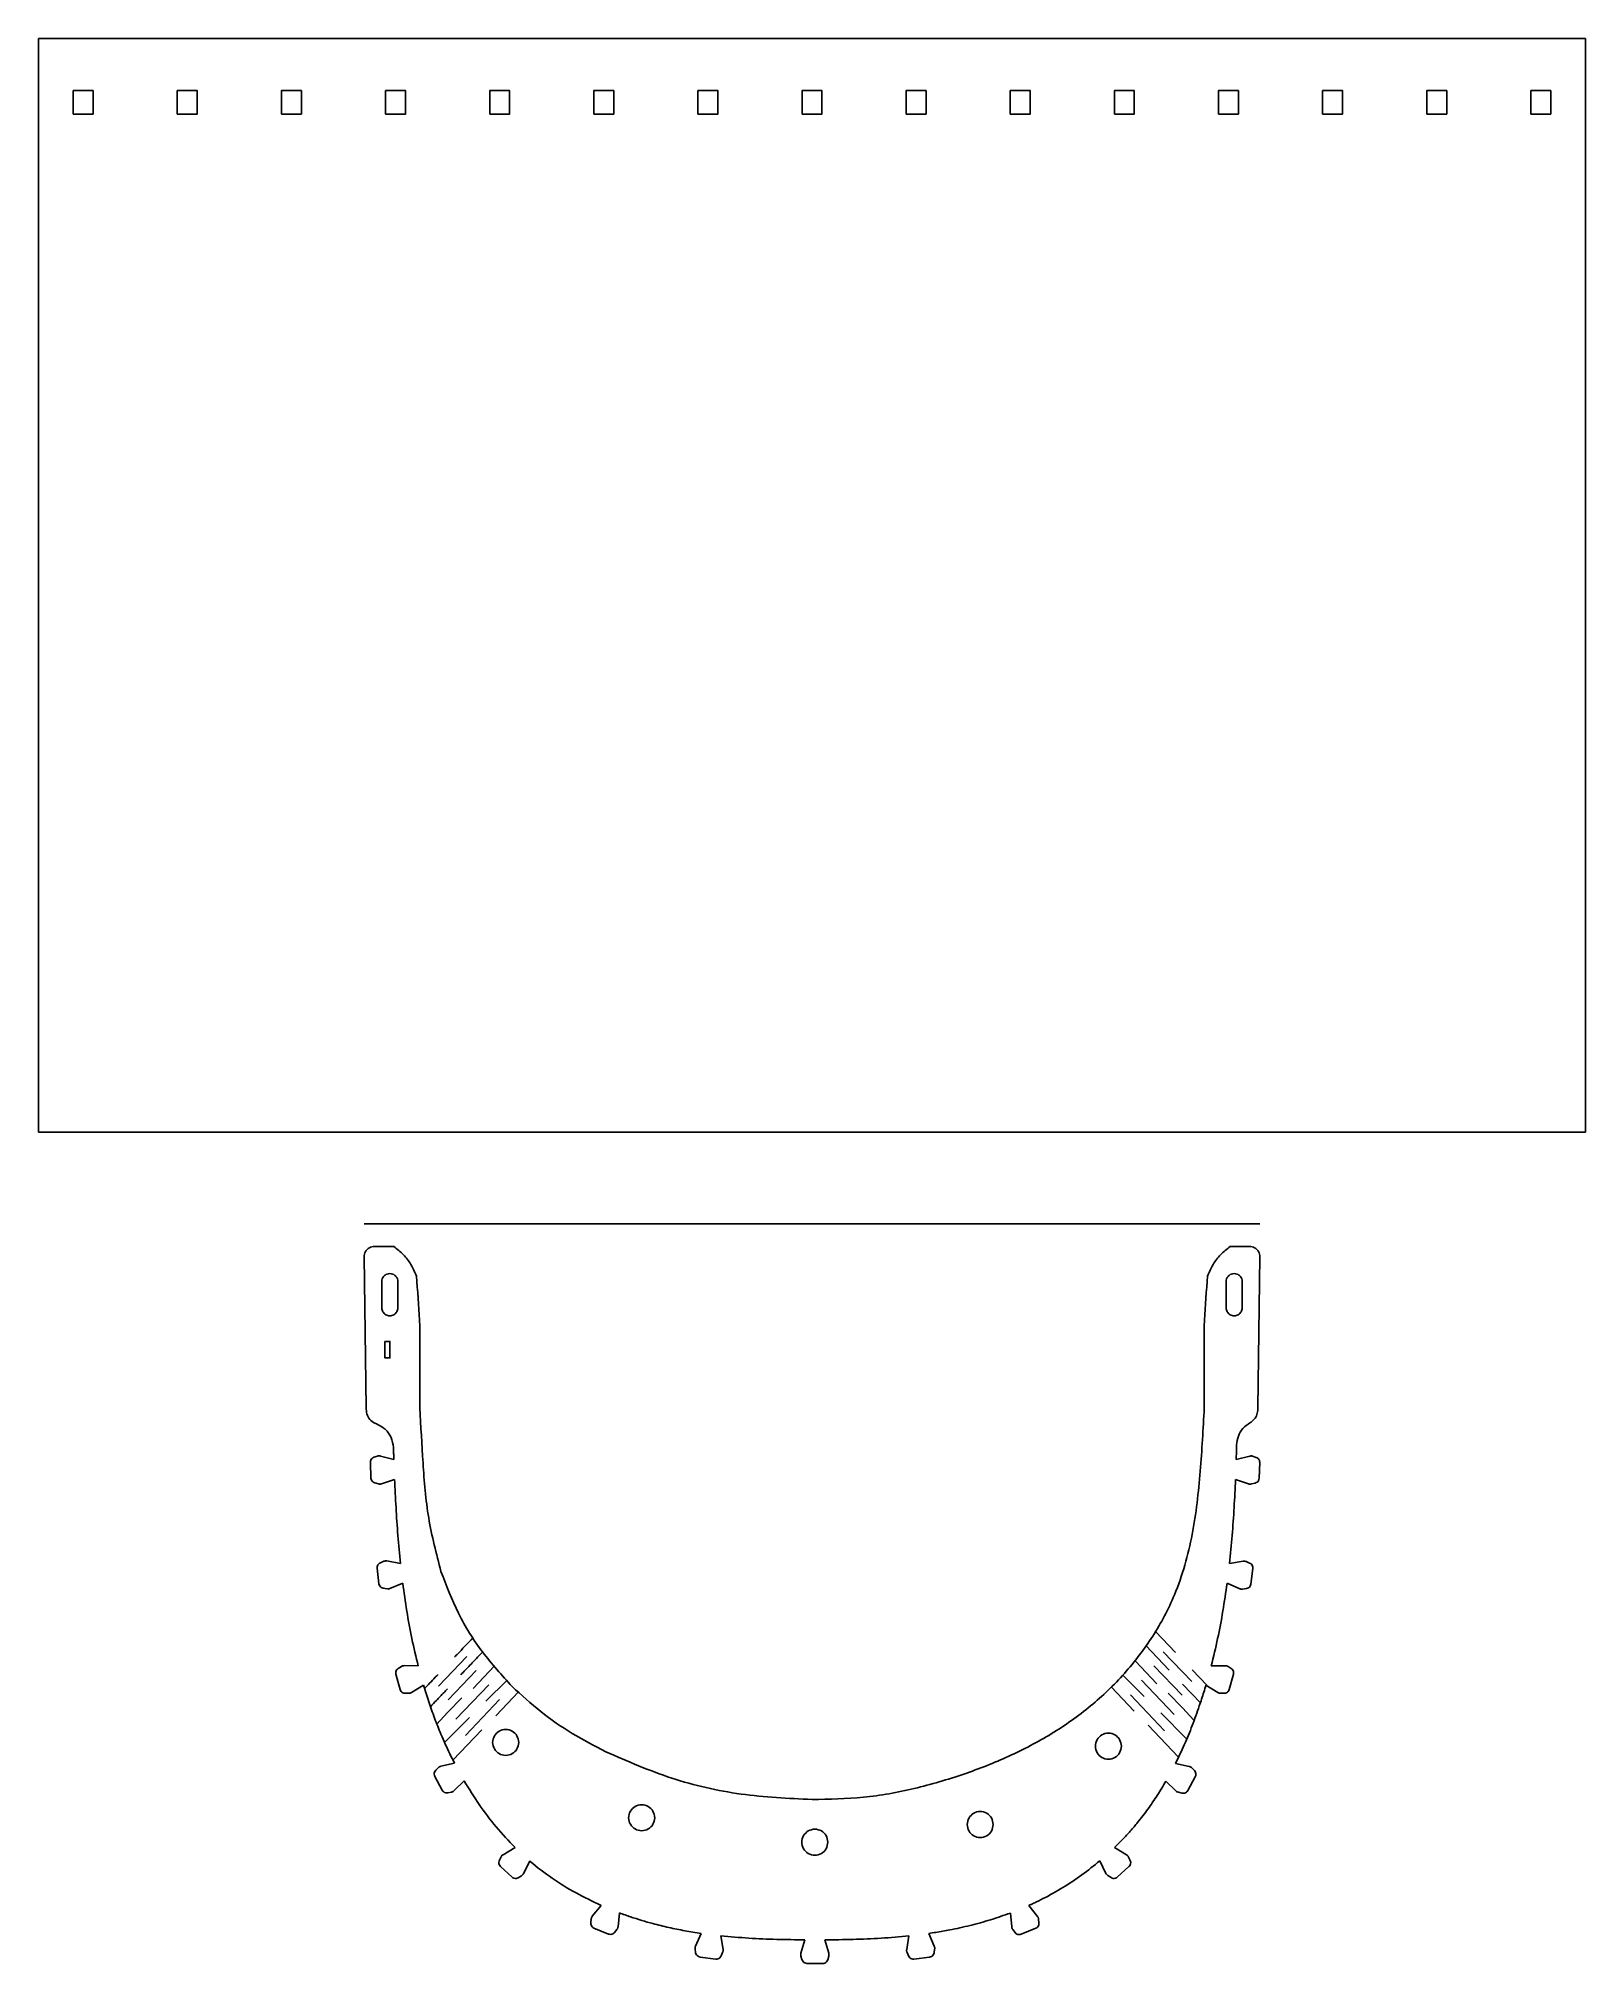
# Model space of a CAD drawing. Extents: x 0 to 297, y -329 to 40.
import ezdxf

# ---------------------------------------------------------------- set-up
doc = ezdxf.new("R2010")
doc.units = 0
doc.layers.get('0').update_dxf_attribs({"linetype": 'CONTINUOUS'})

msp = doc.modelspace()

# ---------------------------------------------------------------- linework, layer by layer
at = {"color": 7}
for points in [[(0.000333, 40.195433), (0.000333, -169.804658)], [(297.000223, 40.195433), (0.000333, 40.195433)], [(297.000223, -169.804658), (297.000223, 40.195433)], [(0.000333, -169.804658), (297.000223, -169.804658)], [(64.52661, -191.740753), (68.2058, -191.740753)], [(232.474202, -191.740753), (228.794761, -191.740753)], [(62.901772, -222.751105), (62.526867, -193.766657)], [(234.098784, -222.751105), (234.473944, -193.766657)], [(65.890844, -203.522289), (65.890844, -198.522299)], [(68.993708, -203.522289), (68.993708, -198.522299)], [(228.007101, -203.522289), (228.007101, -198.522299)], [(231.109968, -203.522289), (231.109968, -198.522299)], [(62.901772, -222.751105), (62.901772, -223.011455)], [(234.098784, -222.751105), (234.098784, -223.011455)], [(64.40596, -232.244866), (64.404436, -232.245374)], [(64.40596, -232.244866), (65.095316, -232.022106)], [(65.651578, -232.004836), (68.223328, -232.669806)], [(232.535419, -232.02109), (229.943354, -232.673613)], [(233.77976, -232.266959), (233.091676, -232.040902)], [(63.714318, -233.230386), (63.817188, -236.246128)], [(65.83344, -237.336802), (68.369884, -236.49784)], [(229.809745, -236.507489), (232.327644, -237.353563)], [(234.349995, -236.27102), (234.467084, -233.255786)], [(64.574362, -237.18237), (65.277434, -237.357632)], [(232.885426, -237.376682), (233.590029, -237.203198)], [(65.030546, -253.531839), (65.365064, -256.530563)], [(66.313754, -252.219678), (65.64294, -252.49654)], [(69.48977, -252.621252), (66.868744, -252.159482)], [(231.293872, -252.199863), (228.649467, -252.627602)], [(232.512561, -252.551656), (231.84606, -252.267178)], [(232.736076, -256.590002), (233.112004, -253.596101)], [(66.191834, -257.405847), (66.906336, -257.526751)], [(67.45904, -257.463251), (69.93046, -256.428963)], [(228.186933, -256.432778), (230.627876, -257.494747)], [(231.181604, -257.565613), (231.898646, -257.453348)], [(69.686876, -272.404809), (69.06686, -272.781491)], [(72.894386, -272.313105), (70.226116, -272.259775)], [(227.836419, -272.272475), (225.151895, -272.303963)], [(228.989576, -272.801039), (228.372872, -272.421055)], [(68.620836, -273.898583), (69.412554, -276.810431)], [(71.625402, -277.409625), (73.91445, -276.003471)], [(224.131826, -275.995089), (226.393445, -277.410133)], [(228.612383, -276.827706), (229.427726, -273.922705)], [(70.364546, -277.548047), (71.088954, -277.557448)], [(226.930652, -277.562274), (227.656338, -277.557448)], [(207.902244, -287.731672), (207.902244, -287.731418)], [(76.771442, -291.836825), (76.254044, -292.345582)], [(79.879132, -291.011063), (77.262932, -291.571898)], [(220.908817, -291.616089), (218.274845, -291.046882)], [(221.915168, -292.387997), (221.398537, -291.880259)], [(76.076244, -293.535066), (77.514138, -296.188089)], [(79.805472, -296.26404), (81.716314, -294.365639)], [(216.461026, -294.413139), (218.358152, -296.303666)], [(220.65101, -296.229747), (222.092722, -293.579006)], [(78.60964, -296.687717), (79.317027, -296.530989)], [(218.847872, -296.571631), (219.556267, -296.728347)], [(88.81155, -308.973181), (88.484398, -309.620632)], [(91.50141, -307.190355), (89.19255, -308.565006)], [(93.102883, -312.196698), (94.310901, -309.775824)], [(203.76941, -309.734163), (204.925867, -312.155809)], [(208.899702, -308.593967), (206.603037, -307.171567)], [(209.58931, -309.658471), (209.27258, -309.006963)], [(88.696488, -310.804524), (90.907809, -312.857606)], [(92.105679, -312.980539), (92.725436, -312.60564)], [(205.29748, -312.572366), (205.91266, -312.957682)], [(207.110775, -312.854555), (209.35741, -310.840081)], [(106.110471, -320.887059), (106.029194, -321.608155)], [(108.006079, -318.284575), (106.325355, -320.37169)], [(111.255752, -322.413848), (111.544045, -319.732375)], [(186.579452, -319.762339), (186.845644, -322.429847)], [(191.792045, -320.426806), (190.115386, -318.311748)], [(192.079568, -321.662005), (192.00286, -320.941666)], [(106.640572, -322.643974), (109.428479, -323.798148)], [(110.594082, -323.49589), (111.044676, -322.928706)], [(127.200348, -323.663782), (126.126436, -326.108283)], [(131.418783, -326.792805), (130.999172, -324.139524)], [(147.141129, -324.910416), (146.38141, -327.45524)], [(151.717952, -327.480889), (150.977545, -324.912697)], [(167.120261, -324.15629), (166.680325, -326.788998)], [(171.978768, -326.151209), (170.919087, -323.681567)], [(187.053929, -322.947756), (187.501975, -323.518748)], [(188.664025, -323.828125), (191.460829, -322.695021)], [(126.053541, -326.661998), (126.163264, -327.379289)], [(127.023564, -328.219782), (130.016195, -328.606116)], [(131.062672, -328.010232), (131.349441, -327.345009)], [(146.377353, -328.013532), (146.57496, -328.711783)], [(151.514752, -328.733116), (151.717195, -328.037405)], [(166.74586, -327.343221), (167.028559, -328.011497)], [(168.069202, -328.614747), (171.064876, -328.253813)], [(171.932794, -327.418913), (172.047094, -326.703659)], [(147.532545, -329.43949), (150.55006, -329.453455)]]:
    msp.add_lwpolyline(points, dxfattribs=at)
for points in [[(10.490284, 25.695335), (10.490284, 30.195197), (6.660218, 30.195197), (6.660218, 25.695335)], [(26.649495, 25.695335), (30.479563, 25.695335), (30.479563, 30.195197), (26.649495, 30.195197)], [(46.638797, 25.695335), (50.468863, 25.695335), (50.468863, 30.195197), (46.638797, 30.195197)], [(66.628089, 25.695335), (70.458155, 25.695335), (70.458155, 30.195197), (66.628089, 30.195197)], [(86.617381, 25.695335), (90.447447, 25.695335), (90.447447, 30.195197), (86.617381, 30.195197)], [(106.606673, 25.695335), (110.436739, 25.695335), (110.436739, 30.195197), (106.606673, 30.195197)], [(126.595965, 25.695335), (130.426031, 25.695335), (130.426031, 30.195197), (126.595965, 30.195197)], [(146.585257, 25.695335), (150.415323, 25.695335), (150.415323, 30.195197), (146.585257, 30.195197)], [(166.574549, 25.695335), (170.404615, 25.695335), (170.404615, 30.195197), (166.574549, 30.195197)], [(186.563842, 25.695335), (190.393908, 25.695335), (190.393908, 30.195197), (186.563842, 30.195197)], [(206.553159, 25.695335), (210.3832, 25.695335), (210.3832, 30.195197), (206.553159, 30.195197)], [(226.5424, 25.695335), (230.372492, 25.695335), (230.372492, 30.195197), (226.5424, 30.195197)], [(246.531718, 25.695335), (250.361809, 25.695335), (250.361809, 30.195197), (246.531718, 30.195197)], [(266.52101, 25.695335), (270.351051, 25.695335), (270.351051, 30.195197), (266.52101, 30.195197)], [(286.510327, 25.695335), (290.340368, 25.695335), (290.340368, 30.195197), (286.510327, 30.195197)], [(92.19102, -286.995326)], [(118.296632, -301.459356)], [(183.301328, -302.774314)], [(151.556154, -306.167754)]]:
    msp.add_lwpolyline(points, close=True, dxfattribs=at)
at = {"color": 1}
msp.add_lwpolyline([(62.526865, -187.416637), (234.473936, -187.416637)], dxfattribs=at)
msp.add_lwpolyline([(66.495364, -209.989889), (67.46539, -209.989889), (67.46539, -213.164889), (66.495364, -213.164889)], close=True, dxfattribs=at)
at = {"color": 5}
for points in [[(214.427759, -265.67228), (218.308625, -269.74263)], [(212.578384, -268.395668), (217.073677, -273.110416)], [(215.934487, -269.594802), (221.393709, -275.321994)], [(82.23168, -270.494724), (76.772458, -276.221916)], [(82.23168, -270.494724), (76.772458, -276.221916)], [(84.030254, -273.169598), (78.622848, -278.84218)], [(84.030254, -273.169598), (78.622848, -278.84218)], [(87.537232, -272.27247), (83.46866, -276.671496)], [(87.537232, -272.27247), (83.46866, -276.671496)], [(210.628934, -271.372548), (214.697507, -275.771574)], [(214.135913, -272.269676), (219.543319, -277.942258)], [(221.464067, -273.051742), (224.295405, -276.021256)], [(86.424966, -275.925498), (80.12221, -282.537372)], [(86.424966, -275.925498), (80.12221, -282.537372)], [(89.968012, -275.015162), (85.90452, -279.068494)], [(89.968012, -275.015162), (85.90452, -279.068494)], [(92.20372, -277.233344), (87.806726, -281.88383)], [(92.20372, -277.233344), (87.806726, -281.88383)], [(205.962446, -276.333422), (210.35944, -280.983908)], [(208.198154, -274.114986), (212.261646, -278.168318)], [(211.741454, -275.025576), (218.044211, -281.63745)], [(219.662699, -275.825422), (223.100081, -279.430698)], [(81.299754, -278.458894), (78.59567, -281.219366), (76.420668, -283.571152)], [(81.299754, -278.458894), (78.59567, -281.219366), (76.420668, -283.571152)], [(88.522752, -278.7863), (81.974124, -285.655984)], [(88.522752, -278.7863), (81.974124, -285.655984)], [(209.643414, -277.886378), (216.192043, -284.756062)], [(216.866667, -277.558972), (219.615709, -280.365418), (221.827033, -282.75632)], [(82.722662, -282.242732), (78.043474, -286.909982)], [(82.722662, -282.242732), (78.043474, -286.909982)], [(85.100864, -284.562006), (79.571284, -290.410102)], [(85.100864, -284.562006), (79.571284, -290.410102)], [(213.065556, -283.66183), (218.812815, -289.74005)], [(215.443505, -281.34281), (220.425461, -286.31232)]]:
    msp.add_lwpolyline(points, dxfattribs=at)
at = {"color": 7}
for points, knots in [([(64.52661, -191.740753), (64.350137, -191.754298), (63.998676, -191.781273), (63.507534, -191.994473), (63.08602, -192.31867), (62.767247, -192.744293), (62.560373, -193.238084), (62.537898, -193.589814), (62.526614, -193.766403)], [0, 0, 0, 0, 0.527851, 1.051259, 1.579183, 2.107114, 2.630506, 3.158232, 3.158232, 3.158232, 3.158232]), ([(68.2058, -191.740753), (68.843298, -192.251909), (70.104356, -193.263044), (71.591698, -195.221516), (72.225214, -196.70674), (72.545136, -197.456769)], [0, 0, 0, 0, 2.445614, 4.837755, 7.278167, 7.278167, 7.278167, 7.278167]), ([(228.794761, -191.740753), (228.157309, -192.251918), (226.896312, -193.263096), (225.408916, -195.221506), (224.775364, -196.706737), (224.455425, -197.456769)], [0, 0, 0, 0, 2.445529, 4.837704, 7.27814, 7.27814, 7.27814, 7.27814]), ([(234.473947, -193.766657), (234.462666, -193.590012), (234.440202, -193.238228), (234.233363, -192.744395), (233.914477, -192.318916), (233.493034, -191.994722), (233.001882, -191.781528), (232.650423, -191.754552), (232.473951, -191.741007)], [0, 0, 0, 0, 0.527894, 1.051286, 1.579082, 2.107007, 2.630415, 3.158265, 3.158265, 3.158265, 3.158265]), ([(68.993708, -198.522299), (68.975172, -198.340914), (68.938365, -197.980727), (68.652827, -197.504703), (68.234698, -197.150806), (67.71687, -196.963146), (67.16768, -196.963142), (66.649872, -197.150812), (66.231728, -197.504637), (65.946157, -197.980661), (65.909371, -198.340874), (65.890844, -198.522299)], [0, 0, 0, 0, 0.541398, 1.075086, 1.616508, 2.157907, 2.691533, 3.232931, 3.774318, 4.307956, 4.849465, 4.849465, 4.849465, 4.849465]), ([(73.19817, -222.751359), (73.197797, -220.161505), (73.19699, -214.558617), (73.293836, -206.112998), (72.789741, -200.282838), (72.54539, -197.456769)], [0, 0, 0, 0, 7.770745, 16.811219, 25.315956, 25.315956, 25.315956, 25.315956]), ([(223.802645, -222.751359), (223.803018, -220.161505), (223.803825, -214.558617), (223.706979, -206.112998), (224.211073, -200.282838), (224.455425, -197.456769)], [0, 0, 0, 0, 7.770745, 16.811219, 25.315956, 25.315956, 25.315956, 25.315956]), ([(231.109971, -198.522299), (231.091435, -198.340914), (231.054628, -197.980727), (230.76909, -197.504703), (230.350961, -197.150806), (229.833133, -196.963146), (229.283943, -196.963142), (228.766135, -197.150812), (228.347991, -197.504637), (228.06242, -197.980661), (228.025634, -198.340874), (228.007107, -198.522299)], [0, 0, 0, 0, 0.541398, 1.075086, 1.616508, 2.157907, 2.691533, 3.232931, 3.774318, 4.307956, 4.849465, 4.849465, 4.849465, 4.849465]), ([(65.890844, -203.522289), (65.933527, -203.795754), (66.01763, -204.334597), (66.634849, -204.927715), (67.442253, -205.147787), (68.249746, -204.927854), (68.866919, -204.334635), (68.951024, -203.795768), (68.993708, -203.522289)], [0, 0, 0, 0, 0.811092, 1.598202, 2.409378, 3.220525, 4.007675, 4.818822, 4.818822, 4.818822, 4.818822]), ([(228.007107, -203.522289), (228.049789, -203.795754), (228.133893, -204.334597), (228.751112, -204.927715), (229.558516, -205.147787), (230.366009, -204.927854), (230.983181, -204.334635), (231.067287, -203.795768), (231.109971, -203.522289)], [0, 0, 0, 0, 0.811092, 1.598202, 2.409378, 3.220525, 4.007675, 4.818822, 4.818822, 4.818822, 4.818822]), ([(62.901772, -223.011455), (62.951387, -223.41881), (63.049678, -224.225798), (63.780366, -225.271686), (64.504315, -225.641589), (64.869764, -225.828316)], [0, 0, 0, 0, 1.218934, 2.41476, 3.633764, 3.633764, 3.633764, 3.633764]), ([(73.19817, -222.751359), (73.395207, -226.274406), (73.789884, -233.33127), (74.587719, -243.928086), (76.378744, -250.774153), (77.271568, -254.186908)], [0, 0, 0, 0, 10.592167, 21.216716, 31.77765, 31.77765, 31.77765, 31.77765]), ([(223.802645, -222.751359), (223.587563, -226.807157), (223.156424, -234.937155), (221.809636, -247.054756), (218.840531, -257.8376), (214.120139, -266.735082), (208.643586, -273.903977), (202.067305, -280.228933), (194.545617, -285.521856), (186.331271, -289.807461), (177.502019, -293.277708), (168.193122, -295.992677), (158.414286, -297.812667), (151.807052, -297.912718), (148.50028, -297.962792)], [0, 0, 0, 0, 12.184255, 24.423791, 36.529436, 45.463456, 54.473615, 63.486987, 72.729666, 81.967006, 91.218577, 101.144414, 111.031454, 120.937396, 120.937396, 120.937396, 120.937396]), ([(232.567677, -225.627148), (232.857621, -225.421425), (233.433262, -225.012995), (233.98713, -224.066886), (234.061387, -223.364988), (234.098789, -223.011455)], [0, 0, 0, 0, 1.058795, 2.102082, 3.160845, 3.160845, 3.160845, 3.160845]), ([(68.147634, -230.366534), (68.048445, -229.707899), (67.851863, -228.402547), (66.641469, -226.726544), (65.464088, -226.129544), (64.870018, -225.828316)], [0, 0, 0, 0, 1.979545, 3.923269, 5.902848, 5.902848, 5.902848, 5.902848]), ([(232.567677, -225.627148), (232.094389, -225.961332), (231.154451, -226.625013), (230.235116, -228.154725), (230.090222, -229.296206), (230.017263, -229.87098)], [0, 0, 0, 0, 1.726099, 3.427993, 5.154107, 5.154107, 5.154107, 5.154107]), ([(64.404436, -232.245372), (64.27348, -232.307438), (64.014345, -232.430257), (63.754817, -232.800617), (63.727913, -233.086113), (63.714318, -233.230384)], [0, 0, 0, 0, 0.429897, 0.850682, 1.280539, 1.280539, 1.280539, 1.280539]), ([(65.651576, -232.004834), (65.58997, -231.992682), (65.467045, -231.968435), (65.277236, -231.974212), (65.156044, -232.005949), (65.095316, -232.021852)], [0, 0, 0, 0, 0.188015, 0.375159, 0.56312, 0.56312, 0.56312, 0.56312]), ([(68.223326, -232.669806), (68.214537, -232.413923), (68.196958, -231.90215), (68.171767, -231.134475), (68.155678, -230.622674), (68.147634, -230.366788)], [0, 0, 0, 0, 0.7681, 1.536224, 2.304263, 2.304263, 2.304263, 2.304263]), ([(229.943349, -232.673616), (229.952373, -232.362049), (229.970416, -231.739123), (229.995054, -230.804993), (230.009862, -230.182412), (230.017263, -229.871234)], [0, 0, 0, 0, 0.935091, 1.869562, 2.803361, 2.803361, 2.803361, 2.803361]), ([(233.091679, -232.040902), (233.031017, -232.024729), (232.909952, -231.992453), (232.720164, -231.985702), (232.597094, -232.009276), (232.535419, -232.02109)], [0, 0, 0, 0, 0.187979, 0.375155, 0.563182, 0.563182, 0.563182, 0.563182]), ([(234.467089, -233.255784), (234.454099, -233.111264), (234.428392, -232.82526), (234.169845, -232.453375), (233.910721, -232.329544), (233.779765, -232.266962)], [0, 0, 0, 0, 0.430415, 0.851791, 1.282338, 1.282338, 1.282338, 1.282338]), ([(63.817188, -236.246126), (63.840655, -236.38932), (63.887095, -236.672696), (64.171805, -237.024916), (64.439234, -237.129516), (64.574362, -237.18237)], [0, 0, 0, 0, 0.430444, 0.851831, 1.282221, 1.282221, 1.282221, 1.282221]), ([(68.369884, -236.49784), (68.452825, -238.288457), (68.618915, -241.874196), (68.972668, -247.251551), (69.317183, -250.830831), (69.489516, -252.621252)], [0, 0, 0, 0, 5.3776, 10.76873, 16.164561, 16.164561, 16.164561, 16.164561]), ([(228.649473, -252.627602), (228.83087, -250.839798), (229.193643, -247.264398), (229.564729, -241.887884), (229.728271, -238.300142), (229.809999, -236.507238)], [0, 0, 0, 0, 5.390677, 10.780732, 16.164981, 16.164981, 16.164981, 16.164981]), ([(233.590027, -237.203198), (233.725146, -237.150815), (233.992534, -237.047154), (234.278266, -236.696643), (234.325917, -236.413887), (234.349995, -236.271018)], [0, 0, 0, 0, 0.42989, 0.850707, 1.280498, 1.280498, 1.280498, 1.280498]), ([(65.277434, -237.35763), (65.339108, -237.369358), (65.462176, -237.392762), (65.651904, -237.38571), (65.772844, -237.353127), (65.83344, -237.336802)], [0, 0, 0, 0, 0.187979, 0.3751, 0.563001, 0.563001, 0.563001, 0.563001]), ([(232.327647, -237.353566), (232.388364, -237.370228), (232.509561, -237.403487), (232.699928, -237.411412), (232.823502, -237.388275), (232.885431, -237.37668)], [0, 0, 0, 0, 0.188518, 0.376302, 0.564944, 0.564944, 0.564944, 0.564944]), ([(65.64294, -252.496538), (65.517146, -252.568459), (65.268183, -252.7108), (65.037852, -253.100089), (65.032998, -253.386896), (65.030546, -253.531842)], [0, 0, 0, 0, 0.429844, 0.850717, 1.280741, 1.280741, 1.280741, 1.280741]), ([(66.868744, -252.15948), (66.806201, -252.152057), (66.681379, -252.137243), (66.491969, -252.157926), (66.373246, -252.199233), (66.313754, -252.219932)], [0, 0, 0, 0, 0.188574, 0.376352, 0.564955, 0.564955, 0.564955, 0.564955]), ([(77.271568, -254.186908), (78.308819, -256.896147), (80.389446, -262.330621), (85.035419, -269.795122), (88.967511, -274.101626), (90.93245, -276.253666)], [0, 0, 0, 0, 8.690579, 17.432472, 26.164522, 26.164522, 26.164522, 26.164522]), ([(231.846063, -252.267176), (231.787043, -252.245783), (231.669253, -252.203087), (231.480722, -252.180063), (231.356081, -252.193085), (231.293613, -252.199612)], [0, 0, 0, 0, 0.187964, 0.375133, 0.563196, 0.563196, 0.563196, 0.563196]), ([(233.111999, -253.596104), (233.111511, -253.450988), (233.110547, -253.163842), (232.885066, -252.771091), (232.637606, -252.625487), (232.512559, -252.55191)], [0, 0, 0, 0, 0.430462, 0.85177, 1.282149, 1.282149, 1.282149, 1.282149]), ([(65.365064, -256.530566), (65.399433, -256.671511), (65.467459, -256.950479), (65.778579, -257.279627), (66.053267, -257.363475), (66.192088, -257.40585)], [0, 0, 0, 0, 0.43033, 0.851733, 1.282294, 1.282294, 1.282294, 1.282294]), ([(66.906336, -257.526754), (66.968737, -257.533719), (67.093252, -257.547618), (67.281948, -257.52601), (67.400081, -257.484207), (67.459294, -257.463254)], [0, 0, 0, 0, 0.188006, 0.375142, 0.563206, 0.563206, 0.563206, 0.563206]), ([(69.93046, -256.428966), (70.175209, -258.210965), (70.664379, -261.772584), (71.633168, -267.077282), (72.474123, -270.568596), (72.894386, -272.313364)], [0, 0, 0, 0, 5.395936, 10.784666, 16.167903, 16.167903, 16.167903, 16.167903]), ([(225.151893, -272.303966), (225.576439, -270.558572), (226.425518, -267.06784), (227.422042, -261.768663), (227.932091, -258.211765), (228.187193, -256.432776)], [0, 0, 0, 0, 5.388185, 10.776198, 16.167491, 16.167491, 16.167491, 16.167491]), ([(230.627879, -257.49475), (230.686993, -257.516563), (230.804936, -257.560085), (230.993894, -257.584359), (231.118949, -257.572041), (231.181599, -257.56587)], [0, 0, 0, 0, 0.188665, 0.376423, 0.564914, 0.564914, 0.564914, 0.564914]), ([(231.898641, -257.453348), (232.037772, -257.412784), (232.313089, -257.332516), (232.627942, -257.007893), (232.699779, -256.730282), (232.736079, -256.590002)], [0, 0, 0, 0, 0.429908, 0.850712, 1.280553, 1.280553, 1.280553, 1.280553]), ([(69.06686, -272.781486), (68.953625, -272.871934), (68.729541, -273.050925), (68.561894, -273.470977), (68.601219, -273.755044), (68.62109, -273.898578)], [0, 0, 0, 0, 0.429909, 0.850762, 1.280598, 1.280598, 1.280598, 1.280598]), ([(70.226116, -272.25977), (70.163136, -272.26206), (70.037478, -272.266631), (69.853437, -272.316126), (69.742474, -272.375202), (69.686874, -272.404804)], [0, 0, 0, 0, 0.188697, 0.376489, 0.565088, 0.565088, 0.565088, 0.565088]), ([(228.372867, -272.42106), (228.317652, -272.391172), (228.20746, -272.331524), (228.024481, -272.280819), (227.89935, -272.275256), (227.836673, -272.27247)], [0, 0, 0, 0, 0.187989, 0.375173, 0.563025, 0.563025, 0.563025, 0.563025]), ([(229.427729, -273.922708), (229.448743, -273.779121), (229.49033, -273.49497), (229.325525, -273.07309), (229.102351, -272.892366), (228.989579, -272.801044)], [0, 0, 0, 0, 0.430464, 0.851864, 1.282315, 1.282315, 1.282315, 1.282315]), ([(69.412554, -276.810434), (69.468226, -276.944436), (69.578394, -277.209608), (69.9364, -277.486955), (70.220649, -277.52754), (70.364292, -277.54805)], [0, 0, 0, 0, 0.430425, 0.851756, 1.282182, 1.282182, 1.282182, 1.282182]), ([(73.91445, -276.003476), (74.240524, -277.063985), (74.893238, -279.186847), (76.015904, -282.328579), (77.091386, -285.033188), (78.085303, -287.30979), (78.951284, -289.174312), (79.569734, -290.398418), (79.879132, -291.010812)], [0, 0, 0, 0, 3.328174, 6.66213, 10.005669, 12.057921, 14.113851, 16.172078, 16.172078, 16.172078, 16.172078]), ([(90.93245, -276.253666), (92.733085, -277.913102), (96.332911, -281.230642), (102.416492, -285.381062), (106.744474, -287.658882), (108.908792, -288.797964)], [0, 0, 0, 0, 7.338764, 14.671637, 22.006728, 22.006728, 22.006728, 22.006728]), ([(218.274843, -291.04688), (218.855255, -289.850294), (220.016566, -287.456121), (221.526911, -283.760511), (222.593889, -280.819776), (223.306378, -278.670991), (223.730346, -277.335983), (223.997865, -276.441776), (224.131575, -275.99484)], [0, 0, 0, 0, 3.988892, 7.98112, 11.969965, 13.371859, 14.772409, 16.171916, 16.171916, 16.171916, 16.171916]), ([(227.656333, -277.557448), (227.799935, -277.537961), (228.084099, -277.4994), (228.443634, -277.225049), (228.555738, -276.961093), (228.612389, -276.827706)], [0, 0, 0, 0, 0.429895, 0.85069, 1.280572, 1.280572, 1.280572, 1.280572]), ([(71.088954, -277.557448), (71.151687, -277.554749), (71.276877, -277.549363), (71.459949, -277.498924), (71.570182, -277.439425), (71.625402, -277.40962)], [0, 0, 0, 0, 0.18801, 0.375189, 0.563075, 0.563075, 0.563075, 0.563075]), ([(226.393445, -277.410128), (226.448655, -277.440437), (226.558836, -277.500925), (226.74216, -277.552884), (226.867724, -277.559139), (226.930655, -277.562274)], [0, 0, 0, 0, 0.188584, 0.376346, 0.565003, 0.565003, 0.565003, 0.565003]), ([(92.19102, -286.995326), (92.12232, -286.554603), (91.986959, -285.686231), (90.991642, -284.730153), (89.693224, -284.375948), (88.381192, -284.730194), (87.425945, -285.686217), (87.071423, -286.995325), (87.425945, -288.304436), (88.381191, -289.260452), (89.693193, -289.614713), (90.991562, -289.260452), (91.986897, -288.304436), (92.1223, -287.436051), (92.19102, -286.995326)], [0, 0, 0, 0, 1.307184, 2.575595, 3.882903, 5.190101, 6.458552, 7.765751, 9.072949, 10.341401, 11.648599, 12.955798, 14.224249, 15.531448, 15.531448, 15.531448, 15.531448]), ([(207.902244, -287.731418), (207.833528, -287.290711), (207.698134, -286.422369), (206.702749, -285.466468), (205.404417, -285.112321), (204.092453, -285.466468), (203.137155, -286.422368), (202.78265, -287.731443), (203.13717, -289.040526), (204.092415, -289.996549), (205.404411, -290.350787), (206.702749, -289.996618), (207.698134, -289.040722), (207.833528, -288.172379), (207.902244, -287.731672)], [0, 0, 0, 0, 1.307135, 2.5755, 3.882681, 5.189862, 6.458227, 7.765362, 9.072561, 10.341012, 11.64821, 12.955392, 14.223757, 15.530891, 15.530891, 15.530891, 15.530891]), ([(77.262932, -291.571898), (77.202184, -291.588585), (77.080958, -291.621887), (76.913237, -291.712325), (76.818774, -291.795262), (76.771442, -291.83682)], [0, 0, 0, 0, 0.188625, 0.376415, 0.56501, 0.56501, 0.56501, 0.56501]), ([(108.908792, -288.797964), (113.083787, -290.61573), (121.432396, -294.250663), (134.84119, -297.311231), (143.943519, -297.745596), (148.50028, -297.963046)], [0, 0, 0, 0, 13.641766, 27.279023, 40.949864, 40.949864, 40.949864, 40.949864]), ([(221.398535, -291.880254), (221.351366, -291.838845), (221.257214, -291.75619), (221.090105, -291.665993), (220.969336, -291.632581), (220.908823, -291.61584)], [0, 0, 0, 0, 0.187933, 0.375128, 0.563127, 0.563127, 0.563127, 0.563127]), ([(76.254044, -292.345582), (76.164568, -292.459558), (75.987483, -292.685132), (75.920583, -293.132419), (76.023994, -293.39991), (76.076244, -293.535064)], [0, 0, 0, 0, 0.429843, 0.85072, 1.280554, 1.280554, 1.280554, 1.280554]), ([(81.716314, -294.365644), (82.659051, -295.903907), (84.541111, -298.974859), (87.795102, -303.290239), (90.267608, -305.892038), (91.50141, -307.190358)], [0, 0, 0, 0, 5.411078, 10.802551, 16.172686, 16.172686, 16.172686, 16.172686]), ([(206.603034, -307.171562), (207.118963, -306.661128), (208.150268, -305.640807), (209.619237, -304.036251), (211.252824, -302.115104), (212.996819, -299.835926), (214.817401, -297.180588), (215.912989, -295.3359), (216.461029, -294.413142)], [0, 0, 0, 0, 2.176996, 4.351667, 6.523777, 9.740671, 12.956784, 16.175785, 16.175785, 16.175785, 16.175785]), ([(222.092717, -293.579006), (222.145121, -293.443695), (222.248825, -293.175926), (222.182074, -292.728001), (222.004767, -292.502134), (221.915171, -292.388)], [0, 0, 0, 0, 0.430434, 0.851796, 1.282213, 1.282213, 1.282213, 1.282213]), ([(77.514138, -296.188094), (77.599039, -296.305771), (77.767062, -296.538658), (78.179149, -296.726593), (78.465139, -296.700763), (78.60964, -296.687712)], [0, 0, 0, 0, 0.430436, 0.851842, 1.282222, 1.282222, 1.282222, 1.282222]), ([(79.31703, -296.530994), (79.377489, -296.513988), (79.498129, -296.480053), (79.664759, -296.388871), (79.758497, -296.305713), (79.805472, -296.26404)], [0, 0, 0, 0, 0.188045, 0.375225, 0.563252, 0.563252, 0.563252, 0.563252]), ([(118.296632, -301.459356), (118.227912, -301.018631), (118.09251, -300.150245), (117.097174, -299.194229), (115.798805, -298.839969), (114.486804, -299.194229), (113.531553, -300.150246), (113.177052, -301.459349), (113.53149, -302.768451), (114.486723, -303.724529), (115.798774, -304.078733), (117.097173, -303.724488), (118.09251, -302.768465), (118.227912, -301.90008), (118.296632, -301.459356)], [0, 0, 0, 0, 1.307199, 2.57565, 3.882848, 5.190047, 6.458498, 7.765697, 9.07288, 10.341292, 11.648599, 12.955798, 14.224249, 15.531448, 15.531448, 15.531448, 15.531448]), ([(218.358155, -296.303664), (218.405224, -296.345554), (218.499127, -296.429125), (218.666245, -296.520636), (218.787237, -296.55461), (218.847867, -296.571634)], [0, 0, 0, 0, 0.188664, 0.376385, 0.564933, 0.564933, 0.564933, 0.564933]), ([(219.556273, -296.728352), (219.700588, -296.741316), (219.986197, -296.766973), (220.397783, -296.579562), (220.565838, -296.347177), (220.650759, -296.22975)], [0, 0, 0, 0, 0.429834, 0.850668, 1.280538, 1.280538, 1.280538, 1.280538]), ([(183.301328, -302.774314), (183.232609, -302.333589), (183.097206, -301.465203), (182.101871, -300.509187), (180.803501, -300.154927), (179.491499, -300.509187), (178.536255, -301.465204), (178.181732, -302.774291), (178.53625, -304.08339), (179.491539, -305.039291), (180.803479, -305.393743), (182.101874, -305.03943), (183.097205, -304.083427), (183.232608, -303.215039), (183.301328, -302.774314)], [0, 0, 0, 0, 1.307199, 2.57565, 3.882848, 5.190047, 6.458498, 7.765697, 9.072841, 10.341252, 11.64848, 12.955679, 14.22413, 15.531328, 15.531328, 15.531328, 15.531328]), ([(151.556154, -306.167754), (151.487438, -305.727047), (151.352044, -304.858705), (150.356659, -303.902804), (149.058327, -303.548657), (147.746363, -303.902804), (146.791065, -304.858704), (146.43656, -306.167778), (146.79108, -307.476864), (147.746325, -308.432881), (149.058327, -308.787141), (150.356697, -308.432881), (151.352032, -307.476864), (151.487434, -306.608479), (151.556154, -306.167754)], [0, 0, 0, 0, 1.307135, 2.5755, 3.882681, 5.189862, 6.458227, 7.765362, 9.072561, 10.341012, 11.64821, 12.955409, 14.22386, 15.531059, 15.531059, 15.531059, 15.531059]), ([(88.484398, -309.62063), (88.436131, -309.757249), (88.340608, -310.027624), (88.420295, -310.472764), (88.603774, -310.693157), (88.696488, -310.804524)], [0, 0, 0, 0, 0.429829, 0.850655, 1.28051, 1.28051, 1.28051, 1.28051]), ([(89.19255, -308.565006), (89.14035, -308.600221), (89.036149, -308.670518), (88.906187, -308.809872), (88.843144, -308.918663), (88.81155, -308.973184)], [0, 0, 0, 0, 0.188532, 0.376346, 0.565022, 0.565022, 0.565022, 0.565022]), ([(94.310904, -309.775824), (94.321314, -309.784694), (94.342114, -309.802418), (94.373376, -309.828896), (95.751406, -310.994539), (98.602242, -313.161078), (103.157731, -315.987978), (106.388315, -317.51809), (108.006076, -318.284316)], [0, 0, 0, 0, 0.041029, 0.081984, 0.122903, 5.455758, 10.806061, 16.172743, 16.172743, 16.172743, 16.172743]), ([(190.115386, -318.311748), (190.422012, -318.17281), (191.03537, -317.894885), (191.946342, -317.457915), (193.854007, -316.504619), (196.694666, -314.905862), (200.357593, -312.490378), (202.632026, -310.652826), (203.76941, -309.733914)], [0, 0, 0, 0, 1.009879, 2.020114, 3.030828, 7.40741, 11.790572, 16.175029, 16.175029, 16.175029, 16.175029]), ([(209.272574, -309.006966), (209.241978, -308.952141), (209.180924, -308.842739), (209.053709, -308.701795), (208.951107, -308.629954), (208.899702, -308.593962)], [0, 0, 0, 0, 0.187992, 0.375132, 0.563023, 0.563023, 0.563023, 0.563023]), ([(209.35741, -310.840084), (209.452142, -310.730172), (209.639623, -310.512649), (209.726888, -310.068242), (209.635491, -309.796018), (209.589312, -309.658476)], [0, 0, 0, 0, 0.430433, 0.851856, 1.28223, 1.28223, 1.28223, 1.28223]), ([(90.907812, -312.857606), (91.025917, -312.94193), (91.259629, -313.108794), (91.710176, -313.154984), (91.972908, -313.039102), (92.105676, -312.980542)], [0, 0, 0, 0, 0.430464, 0.851819, 1.282267, 1.282267, 1.282267, 1.282267]), ([(92.725436, -312.605638), (92.777231, -312.570199), (92.88063, -312.49945), (93.009391, -312.359838), (93.071503, -312.250986), (93.102626, -312.196444)], [0, 0, 0, 0, 0.187912, 0.375135, 0.563157, 0.563157, 0.563157, 0.563157]), ([(204.925872, -312.155804), (204.95618, -312.211052), (205.01666, -312.321301), (205.14352, -312.463517), (205.246088, -312.536202), (205.297474, -312.572618)], [0, 0, 0, 0, 0.188676, 0.376503, 0.565082, 0.565082, 0.565082, 0.565082]), ([(205.912662, -312.957682), (206.044287, -313.018244), (206.30479, -313.138105), (206.755387, -313.099363), (206.99164, -312.936741), (207.111034, -312.854558)], [0, 0, 0, 0, 0.429806, 0.850641, 1.28061, 1.28061, 1.28061, 1.28061]), ([(106.325358, -320.371688), (106.288679, -320.422893), (106.215473, -320.52509), (106.142193, -320.701002), (106.121063, -320.824943), (106.110474, -320.887054)], [0, 0, 0, 0, 0.188588, 0.376392, 0.565048, 0.565048, 0.565048, 0.565048]), ([(111.544042, -319.73237), (112.249483, -319.989586), (113.659425, -320.503673), (115.803148, -321.184898), (118.25302, -321.884346), (121.017719, -322.557164), (124.098276, -323.182825), (126.16665, -323.503683), (127.200348, -323.664036)], [0, 0, 0, 0, 2.252404, 4.501801, 6.746265, 9.894653, 13.035462, 16.173303, 16.173303, 16.173303, 16.173303]), ([(170.919082, -323.681562), (171.367079, -323.614644), (172.26325, -323.480782), (173.603859, -323.25405), (175.81569, -322.845937), (178.883259, -322.169984), (182.776309, -321.110473), (185.311397, -320.21178), (186.579198, -319.762342)], [0, 0, 0, 0, 1.358874, 2.71829, 4.078699, 8.106107, 12.138567, 16.172666, 16.172666, 16.172666, 16.172666]), ([(192.00286, -320.941664), (191.992695, -320.879703), (191.972408, -320.756052), (191.900437, -320.580284), (191.828227, -320.477873), (191.79204, -320.426552)], [0, 0, 0, 0, 0.188001, 0.375181, 0.563204, 0.563204, 0.563204, 0.563204]), ([(106.029194, -321.60816), (106.031534, -321.753057), (106.036164, -322.03978), (106.265909, -322.429261), (106.51464, -322.5719), (106.640318, -322.643972)], [0, 0, 0, 0, 0.42989, 0.850672, 1.280436, 1.280436, 1.280436, 1.280436]), ([(109.428476, -323.798148), (109.568557, -323.836029), (109.845749, -323.910988), (110.28415, -323.797413), (110.49004, -323.597277), (110.594082, -323.496142)], [0, 0, 0, 0, 0.430457, 0.851782, 1.282185, 1.282185, 1.282185, 1.282185]), ([(111.044678, -322.928706), (111.080884, -322.877427), (111.153153, -322.775069), (111.225225, -322.599389), (111.245564, -322.475769), (111.255752, -322.413848)], [0, 0, 0, 0, 0.187956, 0.375174, 0.563068, 0.563068, 0.563068, 0.563068]), ([(130.999172, -324.139524), (132.784754, -324.30303), (136.359798, -324.630399), (141.746334, -324.848597), (145.342143, -324.889798), (147.14138, -324.910414)], [0, 0, 0, 0, 5.378415, 10.768519, 16.166623, 16.166623, 16.166623, 16.166623]), ([(150.977542, -324.9127), (152.777717, -324.894172), (156.374098, -324.857158), (161.760851, -324.644202), (165.335139, -324.318803), (167.120258, -324.156288)], [0, 0, 0, 0, 5.400849, 10.789793, 16.166543, 16.166543, 16.166543, 16.166543]), ([(186.845644, -322.42985), (186.85542, -322.492079), (186.874927, -322.616255), (186.946071, -322.792987), (187.017923, -322.896094), (187.053924, -322.947756)], [0, 0, 0, 0, 0.188604, 0.376354, 0.564895, 0.564895, 0.564895, 0.564895]), ([(187.50198, -323.518748), (187.605252, -323.620414), (187.809623, -323.82161), (188.246685, -323.938013), (188.524094, -323.865181), (188.664284, -323.828374)], [0, 0, 0, 0, 0.42988, 0.850724, 1.280686, 1.280686, 1.280686, 1.280686]), ([(191.460824, -322.695026), (191.587247, -322.623776), (191.837414, -322.482784), (192.070178, -322.09422), (192.076416, -321.807108), (192.079568, -321.662008)], [0, 0, 0, 0, 0.430466, 0.851815, 1.282324, 1.282324, 1.282324, 1.282324]), ([(126.126436, -326.108278), (126.104384, -326.167264), (126.06037, -326.284993), (126.03556, -326.473902), (126.047536, -326.599035), (126.053538, -326.661744)], [0, 0, 0, 0, 0.188549, 0.376315, 0.564936, 0.564936, 0.564936, 0.564936]), ([(126.163266, -327.379294), (126.203294, -327.518576), (126.282505, -327.794206), (126.606055, -328.110183), (126.883415, -328.18299), (127.023564, -328.21978)], [0, 0, 0, 0, 0.429883, 0.850707, 1.280545, 1.280545, 1.280545, 1.280545]), ([(130.016192, -328.606114), (130.16131, -328.606126), (130.448485, -328.606149), (130.842095, -328.382037), (130.988625, -328.135045), (131.062672, -328.01023)], [0, 0, 0, 0, 0.430469, 0.851862, 1.282356, 1.282356, 1.282356, 1.282356]), ([(131.349438, -327.345004), (131.371016, -327.286051), (131.41408, -327.168392), (131.437775, -326.979951), (131.425121, -326.855281), (131.41878, -326.792808)], [0, 0, 0, 0, 0.187969, 0.375151, 0.563167, 0.563167, 0.563167, 0.563167]), ([(146.381412, -327.45524), (146.366826, -327.516495), (146.337713, -327.638754), (146.336401, -327.829288), (146.363677, -327.952016), (146.377348, -328.013532)], [0, 0, 0, 0, 0.188531, 0.376289, 0.564975, 0.564975, 0.564975, 0.564975]), ([(146.57496, -328.711778), (146.631911, -328.845047), (146.744602, -329.108751), (147.104668, -329.382391), (147.388905, -329.420321), (147.53254, -329.439488)], [0, 0, 0, 0, 0.429916, 0.850693, 1.28055, 1.28055, 1.28055, 1.28055]), ([(150.55006, -329.453458), (150.694041, -329.435549), (150.97898, -329.400108), (151.341868, -329.129104), (151.456713, -328.865884), (151.514752, -328.73286)], [0, 0, 0, 0, 0.43039, 0.851743, 1.282254, 1.282254, 1.282254, 1.282254]), ([(151.71719, -328.037408), (151.731302, -327.976213), (151.759456, -327.854121), (151.75972, -327.664231), (151.731895, -327.542096), (151.717952, -327.480894)], [0, 0, 0, 0, 0.18804, 0.375163, 0.563108, 0.563108, 0.563108, 0.563108]), ([(166.68033, -326.788998), (166.673483, -326.851593), (166.659817, -326.976529), (166.682091, -327.165757), (166.724403, -327.284145), (166.745608, -327.34348)], [0, 0, 0, 0, 0.188539, 0.376309, 0.564972, 0.564972, 0.564972, 0.564972]), ([(167.028564, -328.0115), (167.101646, -328.136645), (167.246274, -328.384306), (167.637526, -328.611163), (167.924303, -328.613546), (168.069202, -328.61475)], [0, 0, 0, 0, 0.429908, 0.850786, 1.280632, 1.280632, 1.280632, 1.280632]), ([(171.064878, -328.253816), (171.205513, -328.218167), (171.483868, -328.147609), (171.81033, -327.833611), (171.891683, -327.558135), (171.932796, -327.418918)], [0, 0, 0, 0, 0.430365, 0.851812, 1.282408, 1.282408, 1.282408, 1.282408]), ([(172.047096, -326.703654), (172.053522, -326.641184), (172.066344, -326.516539), (172.042968, -326.328121), (172.000196, -326.210418), (171.97877, -326.151458)], [0, 0, 0, 0, 0.188033, 0.375175, 0.563011, 0.563011, 0.563011, 0.563011])]:
    msp.add_open_spline(points, degree=3, knots=knots, dxfattribs=at)
at = {"color": 5}
for points, knots in [([(83.389412, -266.938216), (82.942963, -267.406452), (82.000273, -268.395147), (80.822993, -269.629936), (80.092153, -270.396479), (79.857542, -270.642552)], [0, 0, 0, 0, 1.940891, 4.098249, 5.118223, 5.118223, 5.118223, 5.118223]), ([(83.389412, -266.938216), (82.942925, -267.406489), (82.000214, -268.395201), (80.822936, -269.629991), (80.092134, -270.396498), (79.857542, -270.642552)], [0, 0, 0, 0, 1.941051, 4.098329, 5.118223, 5.118223, 5.118223, 5.118223]), ([(85.256058, -269.64357), (84.742281, -270.182437), (83.637221, -271.341464), (82.249266, -272.797125), (81.375101, -273.713929), (81.092236, -274.010592)], [0, 0, 0, 0, 2.233631, 4.804216, 6.033929, 6.033929, 6.033929, 6.033929]), ([(85.256058, -269.64357), (84.742301, -270.182436), (83.637292, -271.341451), (82.249433, -272.797122), (81.375333, -273.713929), (81.09249, -274.010592)], [0, 0, 0, 0, 2.233586, 4.804087, 6.033753, 6.033753, 6.033753, 6.033753]), ([(76.702354, -273.951664), (76.529474, -274.132947), (75.991966, -274.696583), (75.129107, -275.601396), (74.439173, -276.324968), (74.11384, -276.666162)], [0, 0, 0, 0, 0.751506, 2.336536, 3.750854, 3.750854, 3.750854, 3.750854]), ([(76.7021, -273.951664), (76.529242, -274.132948), (75.9918, -274.696586), (75.129037, -275.601409), (74.439153, -276.324969), (74.11384, -276.666162)], [0, 0, 0, 0, 0.751461, 2.336406, 3.750679, 3.750679, 3.750679, 3.750679]), ([(78.503468, -276.725598), (78.274272, -276.965995), (77.57457, -277.699893), (76.488667, -278.83886), (75.631893, -279.737365), (75.245664, -280.142406)], [0, 0, 0, 0, 0.99644, 3.041991, 4.721002, 4.721002, 4.721002, 4.721002]), ([(78.503722, -276.725598), (78.274526, -276.965995), (77.574824, -277.699893), (76.488921, -278.83886), (75.632147, -279.737365), (75.245918, -280.142406)], [0, 0, 0, 0, 0.99644, 3.041991, 4.721002, 4.721002, 4.721002, 4.721002])]:
    msp.add_open_spline(points, degree=3, knots=knots, dxfattribs=at)

doc.saveas('drawing.dxf')
